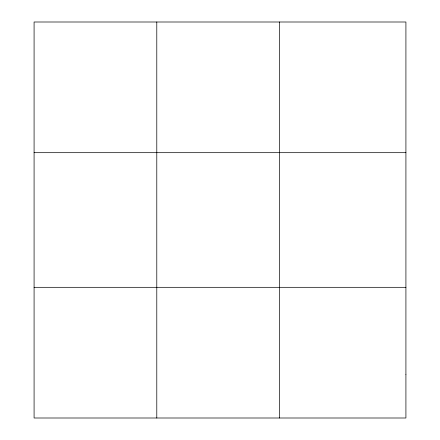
<?xml version="1.0" encoding="UTF-8"?>
<svg xmlns="http://www.w3.org/2000/svg" width="440" height="440" viewBox="0 0 440 440"><rect width="100%" height="100%" fill="white"/><g stroke="black" fill="none" stroke-linecap="round" stroke-linejoin="round"><path stroke-width="0.66" d="M156.788 418L156.788 22M279.494 418L279.494 22M34.084 152.68L405.917 152.68M34.084 287.32L405.917 287.32M405.917 374.44L405.917 418L34.084 418L34.084 22L405.917 22L405.917 374.44"/></g></svg>
